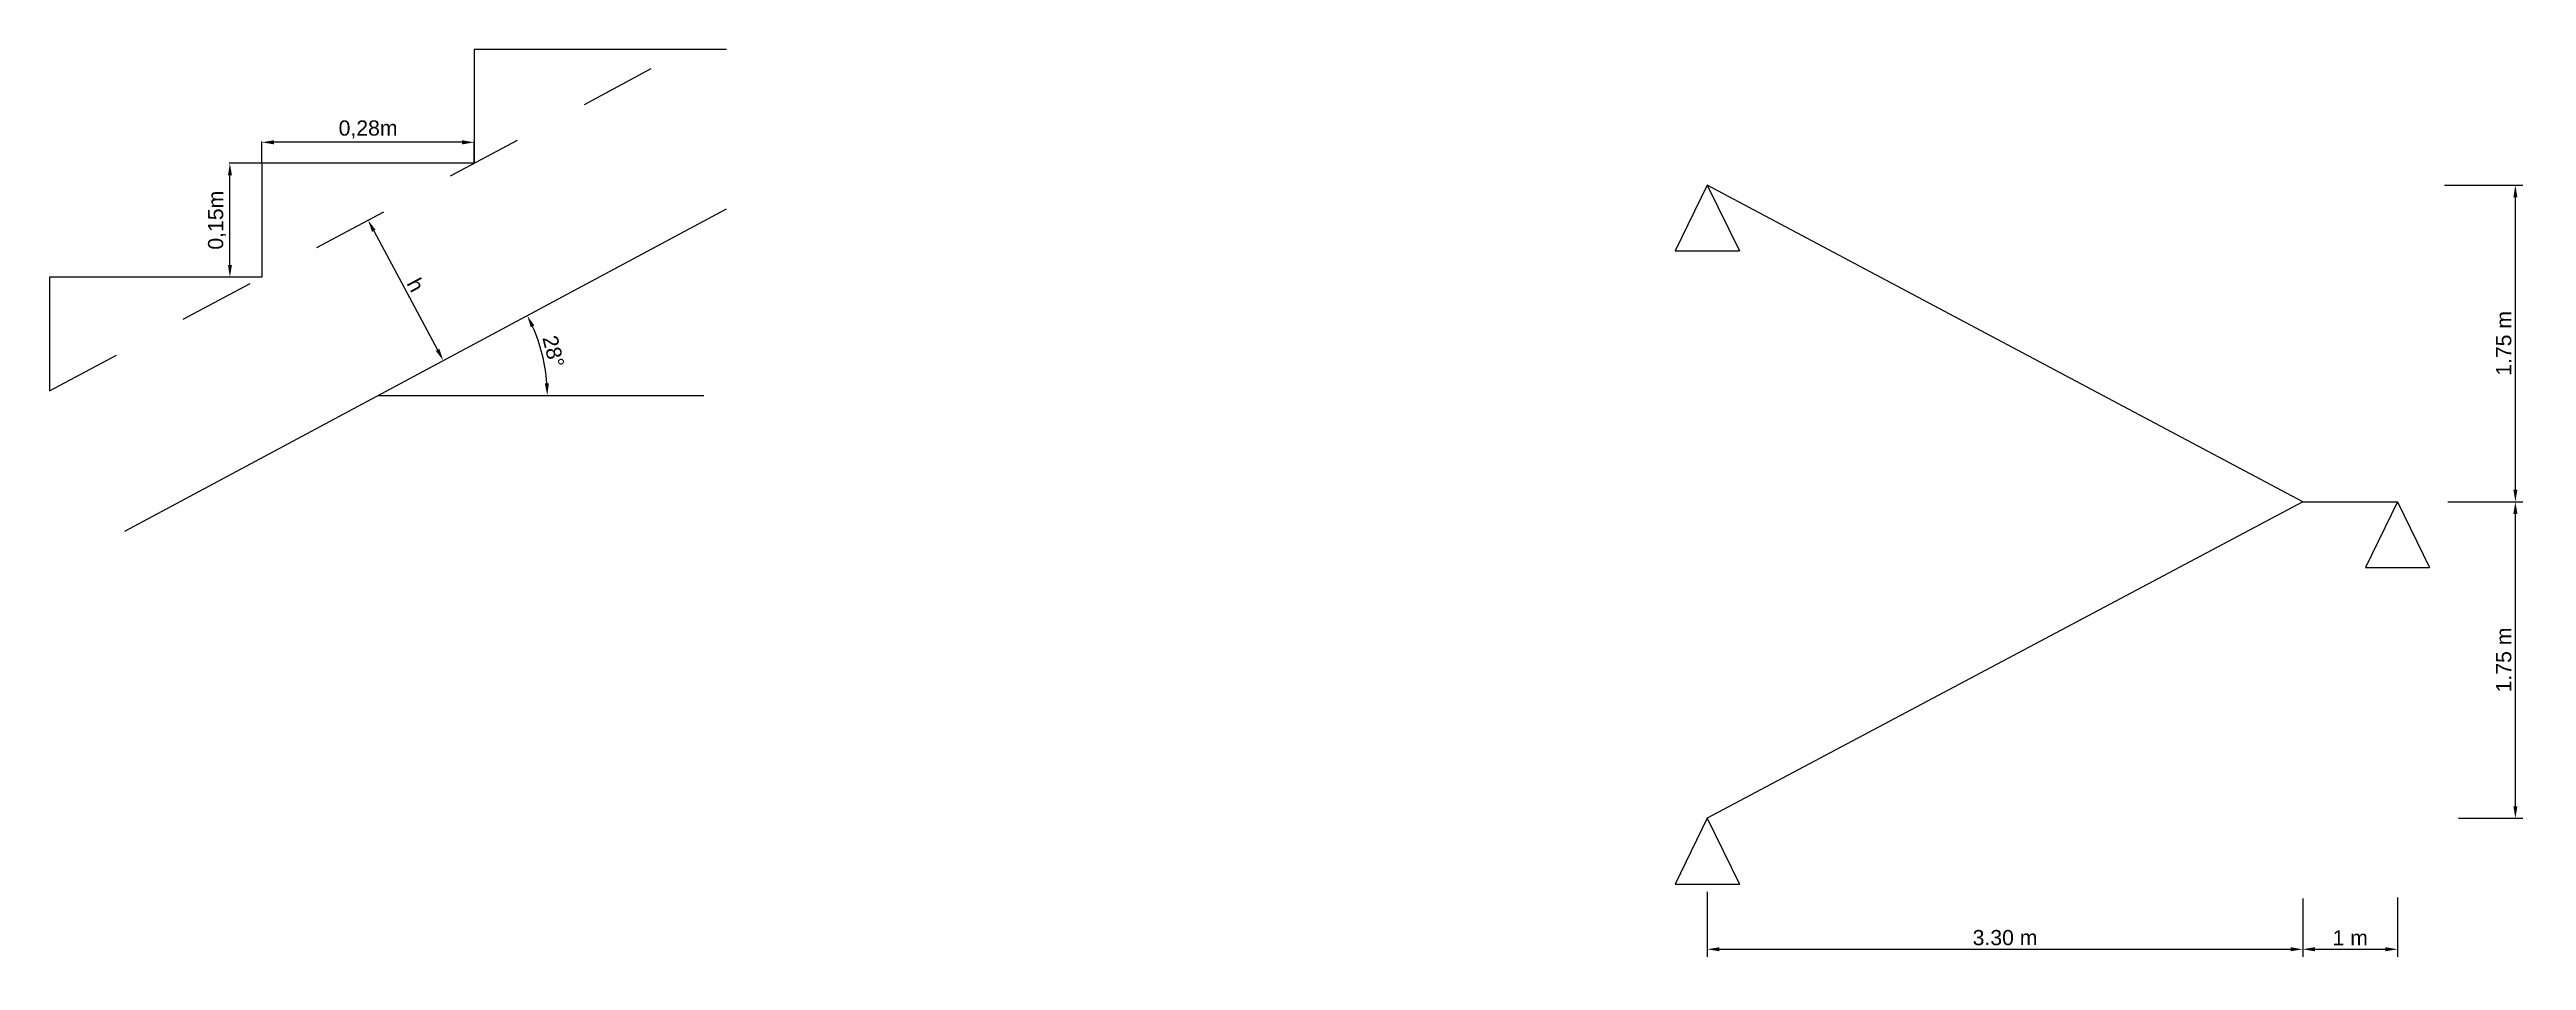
# Model space of a CAD drawing. Extents: x 266.21 to 273.32, y 45.46 to 48.86.
# Drawn here: x 266.21 to 269.476, y 47.542 to 48.744 of the extents above; entities that cross this region are included whole.
import ezdxf

# ---------------------------------------------------------------- set-up
doc = ezdxf.new("R2010")
doc.units = 0
doc.linetypes.add('ACAD_ISO03W100', pattern=[30, 12, -18])
doc.layers.get('0').update_dxf_attribs({"linetype": 'CONTINUOUS'})
doc.layers.get('Defpoints').update_dxf_attribs({"linetype": 'CONTINUOUS'})
doc.layers.add('Cotas', color=3, linetype='CONTINUOUS')
doc.styles.get("Standard").update_dxf_attribs({"font": 'arial.ttf', "height": 0.02})
doc.dimstyles.new('ISO-25', dxfattribs={"dimtxt": 0.01, "dimasz": 0.016, "dimexe": 0.001, "dimexo": 0.001, "dimgap": 0.005, "dimtad": 1, "dimtxsty": 'Standard', "dimcen": 0.016, "dimadec": 0, "dimazin": 0, "dimtfac": 1, "dimtmove": 0, "dimatfit": 3, "dimfxl": 0, "dimarcsym": 0})

# ---------------------------------------------------------------- blocks, each defined once
blk = doc.blocks.new('*D12')
at = {"color": 0, "lineweight": -2}
for p, q in [((268.3956, 47.633), (268.3956, 47.5471)), ((269.1808, 47.6155), (269.1808, 47.5471)), ((268.4116, 47.5571), (269.1648, 47.5571))]:
    blk.add_line(p, q, dxfattribs=at)
at = {"color": 0}
for points in [[(268.4116, 47.5598), (268.4116, 47.5545), (268.3956, 47.5571)], [(269.1648, 47.5598), (269.1648, 47.5545), (269.1808, 47.5571)]]:
    blk.add_solid(points, dxfattribs=at)
at = {"layer": 'Defpoints', "color": 0}
for p in [(268.3956, 47.643), (269.1808, 47.6255), (269.1808, 47.5571)]:
    blk.add_point(p, dxfattribs=at)
at = {"color": 0, "insert": (268.7882, 47.5724), "char_height": 0.02, "attachment_point": 5}
blk.add_mtext('3.30 m', dxfattribs=at)
blk = doc.blocks.new('*D13')
at = {"color": 0, "lineweight": -2}
for p, q in [((269.1808, 47.6242), (269.1808, 47.5471)), ((269.3058, 47.6255), (269.3058, 47.5471)), ((269.1968, 47.5571), (269.2898, 47.5571))]:
    blk.add_line(p, q, dxfattribs=at)
at = {"color": 0}
for points in [[(269.1968, 47.5598), (269.1968, 47.5545), (269.1808, 47.5571)], [(269.2898, 47.5598), (269.2898, 47.5545), (269.3058, 47.5571)]]:
    blk.add_solid(points, dxfattribs=at)
at = {"layer": 'Defpoints', "color": 0}
for p in [(269.1808, 47.6342), (269.3058, 47.6355), (269.3058, 47.5571)]:
    blk.add_point(p, dxfattribs=at)
at = {"color": 0, "insert": (269.2433, 47.5722), "char_height": 0.02, "attachment_point": 5}
blk.add_mtext('1 m', dxfattribs=at)
blk = doc.blocks.new('*D14')
at = {"color": 0, "lineweight": -2}
for p, q in [((269.3721, 48.1473), (269.4711, 48.1473)), ((269.4611, 47.7458), (269.4611, 48.1313)), ((269.3862, 47.7298), (269.4711, 47.7298))]:
    blk.add_line(p, q, dxfattribs=at)
at = {"color": 0}
for points in [[(269.4585, 48.1313), (269.4638, 48.1313), (269.4611, 48.1473)], [(269.4585, 47.7458), (269.4638, 47.7458), (269.4611, 47.7298)]]:
    blk.add_solid(points, dxfattribs=at)
at = {"layer": 'Defpoints', "color": 0}
for p in [(269.3621, 48.1473), (269.4611, 48.1473), (269.3762, 47.7298)]:
    blk.add_point(p, dxfattribs=at)
at = {"color": 0, "insert": (269.4459, 47.9386), "char_height": 0.02, "attachment_point": 5, "rotation": 90}
blk.add_mtext('1.75 m', dxfattribs=at)
blk = doc.blocks.new('*D15')
at = {"color": 0, "lineweight": -2}
for p, q in [((269.3678, 48.5647), (269.4711, 48.5647)), ((269.4611, 48.1633), (269.4611, 48.5487)), ((269.3821, 48.1473), (269.4711, 48.1473))]:
    blk.add_line(p, q, dxfattribs=at)
at = {"color": 0}
for points in [[(269.4585, 48.5487), (269.4638, 48.5487), (269.4611, 48.5647)], [(269.4585, 48.1633), (269.4638, 48.1633), (269.4611, 48.1473)]]:
    blk.add_solid(points, dxfattribs=at)
at = {"layer": 'Defpoints', "color": 0}
for p in [(269.3578, 48.5647), (269.4611, 48.5647), (269.3721, 48.1473)]:
    blk.add_point(p, dxfattribs=at)
at = {"color": 0, "insert": (269.4459, 48.356), "char_height": 0.02, "attachment_point": 5, "rotation": 90}
blk.add_mtext('1.75 m', dxfattribs=at)
blk = doc.blocks.new('*D18')
at = {"layer": 'Cotas', "color": 0, "lineweight": -2}
for p, q in [((266.4888, 48.5935), (266.4466, 48.5935)), ((266.4476, 48.4595), (266.4476, 48.5775)), ((266.4888, 48.4435), (266.4466, 48.4435))]:
    blk.add_line(p, q, dxfattribs=at)
at = {"layer": 'Cotas', "color": 0}
for points in [[(266.445, 48.5775), (266.4503, 48.5775), (266.4476, 48.5935)], [(266.445, 48.4595), (266.4503, 48.4595), (266.4476, 48.4435)]]:
    blk.add_solid(points, dxfattribs=at)
at = {"layer": 'Defpoints', "color": 0}
for p in [(266.4476, 48.5935), (266.4898, 48.5935), (266.4898, 48.4435)]:
    blk.add_point(p, dxfattribs=at)
at = {"layer": 'Cotas', "color": 0, "insert": (266.4306, 48.5185), "char_height": 0.02, "attachment_point": 5, "rotation": 90}
blk.add_mtext('0,15m', dxfattribs=at)
blk = doc.blocks.new('*D17')
at = {"layer": 'Cotas', "color": 0, "lineweight": -2}
for p, q in [((266.4898, 48.5945), (266.4898, 48.6222)), ((266.7538, 48.6212), (266.5058, 48.6212)), ((266.7698, 48.5945), (266.7698, 48.6222))]:
    blk.add_line(p, q, dxfattribs=at)
at = {"layer": 'Cotas', "color": 0}
for points in [[(266.5058, 48.6239), (266.5058, 48.6185), (266.4898, 48.6212)], [(266.7538, 48.6239), (266.7538, 48.6185), (266.7698, 48.6212)]]:
    blk.add_solid(points, dxfattribs=at)
at = {"layer": 'Defpoints', "color": 0}
for p in [(266.4898, 48.6212), (266.4898, 48.5935), (266.7698, 48.5935)]:
    blk.add_point(p, dxfattribs=at)
at = {"layer": 'Cotas', "color": 0, "insert": (266.6298, 48.6382), "char_height": 0.02, "attachment_point": 5}
blk.add_mtext('0,28m', dxfattribs=at)
blk = doc.blocks.new('*D16')
at = {"layer": 'Cotas', "color": 0, "lineweight": -2}
blk.add_line((266.6373, 48.5044), (266.7214, 48.3475), dxfattribs=at)
at = {"layer": 'Cotas', "color": 0}
for points in [[(266.6397, 48.5057), (266.635, 48.5032), (266.6298, 48.5185)], [(266.7237, 48.3488), (266.719, 48.3463), (266.729, 48.3334)]]:
    blk.add_solid(points, dxfattribs=at)
at = {"layer": 'Defpoints', "color": 0}
for p in [(266.6298, 48.5185), (266.729, 48.3334), (266.729, 48.3334)]:
    blk.add_point(p, dxfattribs=at)
at = {"layer": 'Cotas', "color": 0, "insert": (266.6926, 48.4331), "char_height": 0.02, "attachment_point": 5, "rotation": 298.1786}
blk.add_mtext('h', dxfattribs=at)
blk = doc.blocks.new('*D19')
at = {"color": 0, "lineweight": -2}
blk.add_arc((266.6431, 48.2874), 0.223, 4.111, 24.0676, dxfattribs=at)
at = {"color": 0}
for points in [[(266.8443, 48.3772), (266.8491, 48.3796), (266.8397, 48.3927)], [(266.8682, 48.3035), (266.8629, 48.3033), (266.8661, 48.2874)]]:
    blk.add_solid(points, dxfattribs=at)
at = {"layer": 'Defpoints', "color": 0}
for p in [(267.1025, 48.5335), (266.8631, 48.3238), (266.6431, 48.2874), (267.0724, 48.2874), (266.309, 48.1084)]:
    blk.add_point(p, dxfattribs=at)
at = {"color": 0, "insert": (266.8742, 48.3454), "char_height": 0.02, "attachment_point": 5, "rotation": 284.0893}
blk.add_mtext('28°', dxfattribs=at)

msp = doc.modelspace()

# ---------------------------------------------------------------- linework, layer by layer
at = {"linetype": 'ACAD_ISO03W100', "ltscale": 0.002}
msp.add_line((266.2098, 48.2935), (267.0498, 48.7435), dxfattribs=at)
at = {"lineweight": 30}
for p, q in [((266.7698, 48.7435), (266.7698, 48.5935)), ((267.1025, 48.7435), (266.7698, 48.7435)), ((266.4898, 48.5935), (266.4898, 48.4435)), ((266.7698, 48.5935), (266.4898, 48.5935)), ((268.3956, 48.5648), (268.3533, 48.478)), ((269.1808, 48.1473), (268.3956, 48.5648)), ((268.3956, 48.5648), (268.4379, 48.478)), ((266.309, 48.1084), (267.1025, 48.5335)), ((268.3533, 48.478), (268.4379, 48.478)), ((266.2098, 48.4435), (266.2098, 48.2935)), ((266.4898, 48.4435), (266.2098, 48.4435)), ((269.1808, 48.1473), (268.3956, 47.7298)), ((269.1808, 48.1473), (269.3058, 48.1473)), ((269.3058, 48.1473), (269.2635, 48.0605)), ((269.3058, 48.1473), (269.3481, 48.0605)), ((269.2635, 48.0605), (269.3481, 48.0605)), ((268.3956, 47.7298), (268.3533, 47.643)), ((268.3956, 47.7298), (268.4379, 47.643)), ((268.3533, 47.643), (268.4379, 47.643))]:
    msp.add_line(p, q, dxfattribs=at)
msp.add_line((266.6431, 48.2874), (267.0724, 48.2874))

# ---------------------------------------------------------------- dimensions: what is measured, and where the dimension line sits
dim = msp.add_angular_dim_2l(base=(266.8631, 48.3238), line1=((266.309, 48.1084), (267.1025, 48.5335)), line2=((266.6431, 48.2874), (267.0724, 48.2874)), dimstyle='ISO-25', override={"dimexe": 0.01, "dimexo": 0.01, "dimpost": ''})
dim.commit()
dim.dimension.update_dxf_attribs({"geometry": '*D19', "text_midpoint": (266.8742, 48.3454)})
for base, p1, p2, override, picture, middle in [((269.4611, 48.5647), (269.3721, 48.1473), (269.3578, 48.5647), {"dimexe": 0.01, "dimexo": 0.01, "dimpost": 'm', "dimtmove": 1}, '*D15', (269.4459, 48.356)), ((269.4611, 48.1473), (269.3762, 47.7298), (269.3621, 48.1473), {"dimexe": 0.01, "dimexo": 0.01, "dimpost": 'm'}, '*D14', (269.4459, 47.9386))]:
    dim = msp.add_linear_dim(base=base, p1=p1, p2=p2, angle=90, text='1.75 m', dimstyle='ISO-25', override=override)
    dim.commit()
    dim.dimension.update_dxf_attribs({"geometry": picture, "text_midpoint": middle})
for base, p1, p2, text, override, picture, middle in [((269.1808, 47.5571), (268.3956, 47.643), (269.1808, 47.6255), '3.30 m', {"dimexe": 0.01, "dimexo": 0.01, "dimpost": 'm'}, '*D12', (268.7882, 47.5724)), ((269.3058, 47.5571), (269.1808, 47.6342), (269.3058, 47.6355), '1 m', {"dimexe": 0.01, "dimexo": 0.01, "dimpost": 'm', "dimtmove": 1}, '*D13', (269.2433, 47.5722))]:
    dim = msp.add_linear_dim(base=base, p1=p1, p2=p2, text=text, dimstyle='ISO-25', override=override)
    dim.commit()
    dim.dimension.update_dxf_attribs({"geometry": picture, "text_midpoint": middle})
at = {"layer": 'Cotas'}
dim = msp.add_linear_dim(base=(266.4898, 48.6212), p1=(266.7698, 48.5935), p2=(266.4898, 48.5935), dimstyle='ISO-25', override={"dimtxt": 0.02, "dimpost": 'm'}, dxfattribs=at)
dim.commit()
dim.dimension.update_dxf_attribs({"geometry": '*D17', "text_midpoint": (266.6298, 48.6382)})
dim = msp.add_linear_dim(base=(266.4476, 48.5935), p1=(266.4898, 48.4435), p2=(266.4898, 48.5935), angle=90, dimstyle='ISO-25', override={"dimtxt": 0.02, "dimpost": 'm'}, dxfattribs=at)
dim.commit()
dim.dimension.update_dxf_attribs({"geometry": '*D18', "text_midpoint": (266.4306, 48.5185)})
dim = msp.add_aligned_dim(p1=(266.6298, 48.5185), p2=(266.729, 48.3334), distance=0, text='h', dimstyle='ISO-25', override={"dimtxt": 0.02, "dimasz": 0.016, "dimgap": 0.005, "dimpost": 'm'}, dxfattribs=at)
dim.commit()
dim.dimension.update_dxf_attribs({"geometry": '*D16', "text_midpoint": (266.6926, 48.4331)})

doc.saveas('drawing.dxf')
